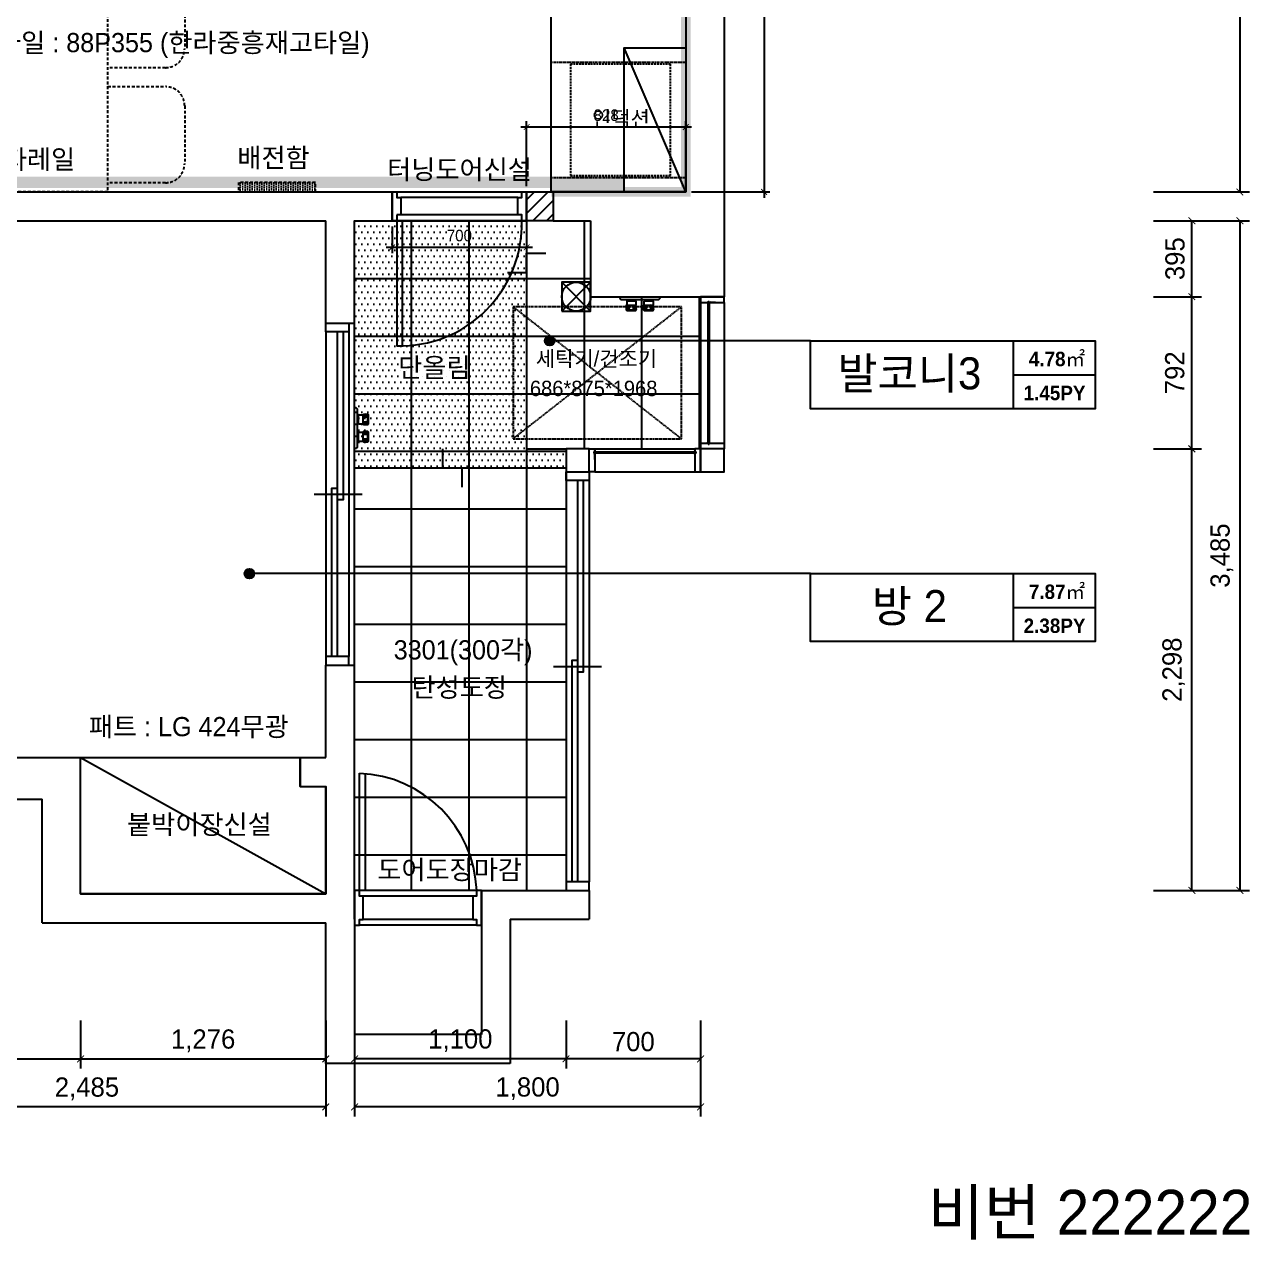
# Model space of a CAD drawing. Header units: millimetres. Extents: x -551172 to 232469, y -3435 to 261611.
# Drawn here: x 205398 to 211771, y 80320 to 86643 of the extents above; entities that cross this region are included whole.
import ezdxf
from ezdxf.enums import TextEntityAlignment as Align

# ---------------------------------------------------------------- set-up
doc = ezdxf.new("R2010")
doc.units = ezdxf.units.MM
doc.header["$LTSCALE"] = 10
doc.header["$PDMODE"] = 3
for name, pattern in [('DASHED', [0.75, 0.5, -0.25]), ('DASHEDX2', [1.5, 1, -0.5]), ('HID', [2.5, 1.5, -1])]:
    doc.linetypes.add(name, pattern=pattern)
doc.layers.get('DEFPOINTS').update_dxf_attribs({"color": 248})
for name, color, linetype in [('0-ELC TEXT', 7, 'Continuous'), ('02-WAL', 2, 'Continuous'), ('03-TEXT', 3, 'Continuous'), ('03-WAL NEW', 3, 'Continuous'), ('04-WIN', 4, 'Continuous'), ('06-FUR', 6, 'Continuous'), ('07-DIM WAL', 5, 'Continuous'), ('2-con', 2, 'Continuous'), ('3.기호.계단선', 30, 'Continuous'), ('_LIBR', 4, 'Continuous'), ('fin', 5, 'Continuous'), ('FUR', 8, 'DASHED'), ('HAT', 5, 'Continuous')]:
    doc.layers.add(name, color=color, linetype=linetype)
doc.styles.add('HY 울릉도 L', font='')
doc.styles.add('넥슨고딕', font='NEXONLv1GothicBold.ttf')
doc.styles.add('마감재', font='stylu.ttf')
doc.styles.add('코레일둥고', font='Korail_Round_Gothic_Medium.ttf')
doc.styles.get('HY 울릉도 L').set_extended_font_data('HY울릉도L')
doc.linetypes.add('ZIGZAG', pattern='A,0.0001,-0.2,[131,ltypeshp.shx,S=0.2,R=0,X=-0.2,Y=0],-0.4,[131,ltypeshp.shx,S=0.2,R=180,X=0.2,Y=0],-0.2', length=0.8001)
doc.dimstyles.new('30', dxfattribs={"dimscale": 30, "dimtxt": 2, "dimasz": 1, "dimexe": 1, "dimexo": 1, "dimgap": 1, "dimtad": 1, "dimdec": 0, "dimrnd": 0.05, "dimdsep": 46, "dimlunit": 6, "dimtxsty": 'HY 울릉도 L', "dimblk": 'ARCHTICK', "dimcen": 2.5, "dimdle": 1, "dimclrd": 133, "dimclre": 133, "dimclrt": 30, "dimadec": 0, "dimazin": 0, "dimtfac": 1, "dimtdec": 0, "dimtix": 1, "dimtmove": 2, "dimatfit": 3, "dimldrblk": 'ARCHTICK', "dimfxl": 1, "dimlwd": -1, "dimlwe": -1, "dimarcsym": 0})
doc.dimstyles.new('벽치수 Copy of DIM-50', dxfattribs={"dimscale": 50, "dimtxt": 2, "dimasz": 0.7, "dimexe": 1, "dimexo": 1, "dimgap": 0.7, "dimtad": 1, "dimdec": 0, "dimzin": 1, "dimdsep": 46, "dimlunit": 6, "dimtxsty": '마감재', "dimblk": 'ARCHTICK', "dimcen": -0.09, "dimclrd": 256, "dimclre": 256, "dimclrt": 3, "dimadec": 0, "dimazin": 0, "dimtfac": 1, "dimtdec": 0, "dimtix": 1, "dimtmove": 2, "dimatfit": 0, "dimldrblk": 'ARCHTICK', "dimfxl": 1, "dimtolj": 1, "dimtzin": 0, "dimarcsym": 0})

# ---------------------------------------------------------------- blocks, each defined once
blk = doc.blocks.new('A$C004A4CAE')
at = {"layer": 'fin', "color": 6}
for p, q in [((36, 69), (36, 70)), ((84, 69), (36, 69)), ((82, 72), (38, 72)), ((84, 69), (84, 70)), ((126, 69), (126, 70)), ((174, 69), (126, 69)), ((172, 72), (128, 72)), ((174, 69), (174, 70)), ((0, 0), (0, 5)), ((200, 15), (10, 15)), ((51, 63), (36, 63)), ((51, 57), (36, 57)), ((51, 51), (36, 51)), ((36, 23), (36, 45)), ((84, 45), (36, 45)), ((82, 21), (38, 21)), ((43, 15), (43, 21)), ((84, 63), (69, 63)), ((84, 57), (69, 57)), ((84, 51), (69, 51)), ((77, 15), (77, 21)), ((84, 23), (84, 45)), ((141, 63), (126, 63)), ((141, 57), (126, 57)), ((141, 51), (126, 51)), ((174, 45), (126, 45)), ((126, 23), (126, 45)), ((172, 21), (128, 21)), ((133, 15), (133, 21)), ((174, 63), (159, 63)), ((174, 57), (159, 57)), ((174, 51), (159, 51)), ((167, 15), (167, 21)), ((174, 23), (174, 45)), ((210, 0), (210, 5))]:
    blk.add_line(p, q, dxfattribs=at)
for centre, radius, start, end in [((36, 66), 3, 90, 270), ((38, 70), 2, 90, 180), ((51, 66), 3, 90, 270), ((69, 66), 3, 270, 90), ((82, 70), 2, 0, 90), ((84, 66), 3, 270, 90), ((126, 66), 3, 90, 270), ((128, 70), 2, 90, 180), ((141, 66), 3, 90, 270), ((159, 66), 3, 270, 90), ((172, 70), 2, 0, 90), ((174, 66), 3, 270, 90), ((10, 5), 10, 90, 180), ((36, 60), 3, 90, 270), ((36, 54), 3, 90, 270), ((36, 48), 3, 90, 270), ((38, 23), 2, 180, 270), ((51, 60), 3, 90, 270), ((51, 54), 3, 90, 270), ((51, 48), 3, 90, 270), ((69, 60), 3, 270, 90), ((69, 54), 3, 270, 90), ((69, 48), 3, 270, 90), ((82, 23), 2, 270, 0), ((84, 60), 3, 270, 90), ((84, 54), 3, 270, 90), ((84, 48), 3, 270, 90), ((126, 60), 3, 90, 270), ((126, 54), 3, 90, 270), ((126, 48), 3, 90, 270), ((128, 23), 2, 180, 270), ((141, 60), 3, 90, 270), ((141, 54), 3, 90, 270), ((141, 48), 3, 90, 270), ((159, 60), 3, 270, 90), ((159, 54), 3, 270, 90), ((159, 48), 3, 270, 90), ((172, 23), 2, 270, 0), ((174, 60), 3, 270, 90), ((174, 54), 3, 270, 90), ((174, 48), 3, 270, 90), ((200, 5), 10, 0, 90)]:
    blk.add_arc(centre, radius, start, end, dxfattribs=at)
blk = doc.blocks.new('fff')
for p, q in [((85743, 60432.5), (85893, 60582.5)), ((85743, 60582.5), (85893, 60432.5))]:
    blk.add_line(p, q)
blk.add_lwpolyline([(85743, 60432.5), (85893, 60432.5), (85893, 60582.5), (85743, 60582.5)], close=True)
blk.add_circle((85818, 60507.5), 75)
at = {"layer": '02-WAL'}
blk.add_line((86465, 60507.5), (86588, 60507.5), dxfattribs=at)
blk.add_line((86465, 60507.5), (86588, 60507.5), dxfattribs=at)
at = {"layer": '04-WIN'}
for p, q in [((86465, 60507.5), (86588, 60507.5)), ((86465, 60507.5), (86465, 59715.5)), ((86465, 60507.5), (86588, 60507.5)), ((86465, 60507.5), (86465, 60477.5)), ((86588, 60507.5), (86465, 60507.5)), ((86588, 60477.5), (86588, 60507.5)), ((86465, 60477.5), (86502.3, 60477.5)), ((86465, 60477.5), (86465, 59745.5)), ((86501.5, 60477.5), (86502.9, 60474.8)), ((86502.3, 60477.5), (86504, 60483)), ((86502.9, 60474.8), (86503.8, 60474.2)), ((86503.8, 60474.2), (86505.3, 60473.7)), ((86504, 60483), (86510.5, 60483)), ((86505.3, 60481), (86509.3, 60481)), ((86505.3, 59742), (86505.3, 60481)), ((86509.3, 60481), (86509.3, 59742)), ((86510.7, 60474.2), (86509.3, 60473.7)), ((86510.5, 60483), (86512.3, 60477.5)), ((86511.7, 60474.8), (86510.7, 60474.2)), ((86513.1, 60477.5), (86511.7, 60474.8)), ((86512.3, 60477.5), (86588, 60477.5)), ((86543.2, 60477.5), (86512.3, 60477.5)), ((86588, 60477.5), (86588, 59745.5)), ((84665, 58589.5), (84665, 60369.5)), ((84515, 60324.5), (84515, 58634.5)), ((84575, 60324.5), (84575, 58634.5)), ((84635, 60324.5), (84635, 58634.5)), ((86465, 59745.5), (86502.3, 59745.5)), ((86465, 59715.5), (86465, 59745.5)), ((86465, 59745.5), (86502.3, 59745.5)), ((86501.5, 59745.5), (86502.9, 59748.2)), ((86502.3, 59745.5), (86504, 59740)), ((86502.9, 59748.2), (86503.8, 59748.8)), ((86503.8, 59748.8), (86505.3, 59749.3)), ((86504, 59740), (86510.5, 59740)), ((86505.3, 59742), (86509.3, 59742)), ((86509.3, 59742), (86505.3, 59742)), ((86510.7, 59748.8), (86509.3, 59749.3)), ((86510.5, 59740), (86512.3, 59745.5)), ((86511.7, 59748.2), (86510.7, 59748.8)), ((86513.1, 59745.5), (86511.7, 59748.2)), ((86512.3, 59745.5), (86588, 59745.5)), ((86588, 59745.5), (86588, 59715.5)), ((85765, 59715.5), (85765, 57417.5)), ((85885, 59715.5), (85915, 59715.5)), ((85885, 59595.5), (85885, 59715.5)), ((85915, 59701.2), (85909.5, 59699.5)), ((85909.5, 59699.5), (85909.5, 59693)), ((85909.5, 59693), (85915, 59691.2)), ((85911.5, 59698.2), (85911.5, 59694.2)), ((86438.5, 59698.2), (85911.5, 59698.2)), ((85911.5, 59694.2), (86438.5, 59694.2)), ((85915, 59715.5), (85915, 59701.2)), ((85915, 59715.5), (86435, 59715.5)), ((85915, 59702), (85917.7, 59700.6)), ((85915, 59690.4), (85917.7, 59691.8)), ((85915, 59691.2), (85915, 59595.5)), ((85915, 59660.3), (85915, 59691.2)), ((85917.7, 59700.6), (85918.3, 59699.7)), ((85917.7, 59691.8), (85918.3, 59692.8)), ((85918.3, 59699.7), (85918.8, 59698.2)), ((85918.3, 59692.8), (85918.8, 59694.2)), ((86431.7, 59699.7), (86431.2, 59698.2)), ((86431.7, 59692.8), (86431.2, 59694.2)), ((86432.3, 59700.6), (86431.7, 59699.7)), ((86432.3, 59691.8), (86431.7, 59692.8)), ((86435, 59702), (86432.3, 59700.6)), ((86435, 59690.4), (86432.3, 59691.8)), ((86435, 59715.5), (86435, 59701.2)), ((86465, 59715.5), (86435, 59715.5)), ((86435, 59715.5), (86435, 59701.2)), ((86435, 59701.2), (86440.5, 59699.5)), ((86440.5, 59693), (86435, 59691.2)), ((86435, 59691.2), (86435, 59595.5)), ((86438.5, 59698.2), (86438.5, 59694.2)), ((86438.5, 59694.2), (86438.5, 59698.2)), ((86440.5, 59699.5), (86440.5, 59693)), ((86588, 59715.5), (86465, 59715.5)), ((86465, 59595.5), (86465, 59715.5)), ((85915, 59595.5), (85885, 59595.5)), ((85915, 59595.5), (86435, 59595.5)), ((86435, 59595.5), (86465, 59595.5)), ((85765, 59550.5), (85765, 57462.5)), ((85825, 59550.5), (85825, 57462.5)), ((85885, 59550.5), (85885, 57462.5)), ((84455, 59479.5), (84705, 59479.5)), ((85700, 58583.5), (85950, 58583.5))]:
    blk.add_line(p, q, dxfattribs=at)
for points in [[(84515, 60369.5), (84635, 60369.5), (84635, 60324.5), (84515, 60324.5)], [(85765, 59715.5), (85765, 59595.5), (85885, 59595.5), (85885, 59715.5)], [(86465, 59715.5), (86465, 59595.5), (86588, 59595.5), (86588, 59715.5)], [(85765, 59595.5), (85885, 59595.5), (85885, 59550.5), (85765, 59550.5)], [(84635, 58634.5), (84515, 58634.5), (84515, 58589.5), (84635, 58589.5)], [(85885, 57462.5), (85765, 57462.5), (85765, 57417.5), (85885, 57417.5)]]:
    blk.add_lwpolyline(points, close=True, dxfattribs=at)
for points in [[(84605, 60324.5), (84605, 59449.5), (84575, 59449.5)], [(85855, 59550.5), (85855, 58553.5), (85825, 58553.5)], [(84575, 59509.5), (84545, 59509.5), (84545, 58634.5)], [(85825, 58613.5), (85795, 58613.5), (85795, 57462.5)]]:
    blk.add_lwpolyline(points, dxfattribs=at)
at = {"layer": '2-con'}
for p, q in [((86388, 62057.5), (86388, 61052.5)), ((86588, 62057.5), (86588, 60507.5)), ((81880, 61052.5), (84860, 61052.5)), ((84860, 61052.5), (84860, 60902.5)), ((85698, 61052.5), (86388, 61052.5)), ((85698, 61052.5), (85698, 60902.5)), ((82030, 60902.5), (84515, 60902.5)), ((84515, 60369.5), (84515, 60902.5)), ((84665, 60902.5), (84860, 60902.5)), ((84665, 60902.5), (84860, 60902.5)), ((84665, 60369.5), (84665, 60902.5)), ((85698, 60902.5), (85893, 60902.5)), ((85893, 60902.5), (85893, 60507.5)), ((85893, 60507.5), (86588, 60507.5)), ((84515, 60369.5), (84665, 60369.5)), ((84515, 58589.5), (84665, 58589.5)), ((84515, 58108.5), (84515, 58589.5)), ((84665, 57267.5), (84665, 58589.5)), ((82030, 58108.5), (83239, 58108.5)), ((83239, 57399.5), (83239, 58108.5)), ((84382, 58108.5), (84515, 58108.5)), ((84382, 57958.5), (84382, 58108.5)), ((84382, 57958.5), (84515, 57958.5)), ((84515, 57399.5), (84515, 57958.5)), ((81505, 57892.5), (83039, 57892.5)), ((83039, 57249.5), (83039, 57892.5)), ((83239, 57399.5), (84515, 57399.5)), ((85325, 57417.5), (85885, 57417.5)), ((85325, 57417.5), (85325, 56667.5)), ((85885, 57417.5), (85885, 57267.5)), ((83039, 57249.5), (84515, 57249.5)), ((84515, 56517.5), (84515, 57249.5)), ((84665, 57267.5), (84665, 56667.5)), ((85475, 57267.5), (85885, 57267.5)), ((85475, 57267.5), (85475, 56517.5)), ((85325, 56667.5), (84665, 56667.5)), ((85475, 56517.5), (84515, 56517.5))]:
    blk.add_line(p, q, dxfattribs=at)
at = {"layer": '_LIBR', "linetype": 'Continuous'}
for p, q in [((85280, 57387), (84710, 57387)), ((85300, 57417.5), (84720, 57417.5)), ((85300, 57237.5), (84690, 57237.5)), ((85280, 57267), (84710, 57267))]:
    blk.add_line(p, q, dxfattribs=at)
for points in [[(84720, 58026.6), (84720, 57417.5), (84690, 57417.5), (84690, 58027.5)], [(85300, 57237.5), (85325, 57237.5), (85325, 57417.5), (85300, 57417.5), (85300, 57387), (85280, 57387), (85280, 57267), (85300, 57267), (85300, 57237.5)]]:
    blk.add_lwpolyline(points, dxfattribs=at)
blk.add_lwpolyline([(84710, 57267), (84710, 57387), (84690, 57387), (84690, 57417.5), (84665, 57417.5), (84665, 57237.5), (84690, 57237.5), (84690, 57267)], close=True, dxfattribs=at)
blk.add_arc((84666.6, 57393.1), 633.9, 2.20158, 87.88309, dxfattribs=at)
for p, rotation in [((86254.6, 60507.5), 180), ((84665, 59929), 270)]:
    blk.add_blockref('A$C004A4CAE', p, dxfattribs=dict(rotation=rotation))
blk = doc.blocks.new('_ArchTick')
at = {"color": 0, "linetype": 'ByBlock', "const_width": 0.15}
blk.add_lwpolyline([(-0.5, -0.5), (0.5, 0.5)], dxfattribs=at)
blk = doc.blocks.new('*D257')
at = {"layer": '07-DIM WAL', "lineweight": -2, "transparency": 16777216}
for p, q in [((211271.3, 88536.2), (211771.3, 88536.2)), ((211721.3, 88536.2), (211721.3, 85771.2)), ((211271.3, 85771.2), (211771.3, 85771.2))]:
    blk.add_line(p, q, dxfattribs=at)
at = {"layer": 'DEFPOINTS', "color": 0, "transparency": 16777216}
for p in [(211221.3, 88536.2), (211221.3, 85771.2), (211721.3, 85771.2)]:
    blk.add_point(p, dxfattribs=at)
at = {"layer": '07-DIM WAL', "lineweight": -2, "transparency": 16777216, "xscale": 35, "yscale": 35, "zscale": 35}
for p, rotation in [((211721.3, 88536.2), 90), ((211721.3, 85771.2), 270)]:
    blk.add_blockref('_ArchTick', p, dxfattribs=dict(at, rotation=rotation))
at = {"layer": '07-DIM WAL', "color": 3, "transparency": 16777216, "insert": (211627.3, 87153.7), "char_height": 100, "attachment_point": 5, "rotation": 90, "style": '마감재'}
blk.add_mtext('\\A1;2,765', dxfattribs=at)
blk = doc.blocks.new('*D282')
at = {"layer": '07-DIM WAL', "color": 133, "transparency": 16777216}
for p, q in [((207310.3, 85591.2), (207310.3, 85452.7)), ((208010.3, 85591.2), (208010.3, 85452.7)), ((208040.3, 85482.7), (207280.3, 85482.7))]:
    blk.add_line(p, q, dxfattribs=at)
at = {"layer": 'DEFPOINTS', "color": 0, "transparency": 16777216}
for p in [(207310.3, 85621.2), (208010.3, 85621.2), (207310.3, 85482.7)]:
    blk.add_point(p, dxfattribs=at)
at = {"layer": '07-DIM WAL', "color": 133, "transparency": 16777216, "xscale": 30, "yscale": 30, "zscale": 30, "rotation": 180}
blk.add_blockref('_ArchTick', (207310.3, 85482.7), dxfattribs=at)
at = {"layer": '07-DIM WAL', "color": 133, "transparency": 16777216, "xscale": 30, "yscale": 30, "zscale": 30}
blk.add_blockref('_ArchTick', (208010.3, 85482.7), dxfattribs=at)
at = {"layer": '07-DIM WAL', "color": 30, "transparency": 16777216, "insert": (207660.3, 85544), "char_height": 60, "attachment_point": 5, "style": 'HY 울릉도 L'}
blk.add_mtext('700', dxfattribs=at)
blk = doc.blocks.new('800X1200_P1_')
at = {"layer": 'FUR', "linetype": 'HID'}
blk.add_lwpolyline([(400, -1200), (-400, -1200), (-400, 0), (400, 0)], close=True, dxfattribs=at)
for points in [[(-400.9, -548), (-700.9, -548, -0.414214), (-800.9, -448), (-800.9, -148, -0.414214), (-700.9, -48), (-400.9, -48)], [(400.9, -548), (700.9, -548, 0.414214), (800.9, -448), (800.9, -148, 0.414214), (700.9, -48), (400.9, -48)], [(-400.9, -1146.7), (-700.9, -1146.7, -0.414214), (-800.9, -1046.7), (-800.9, -746.7, -0.414214), (-700.9, -646.7), (-400.9, -646.7)], [(400.9, -1146.7), (700.9, -1146.7, 0.414214), (800.9, -1046.7), (800.9, -746.7, 0.414214), (700.9, -646.7), (400.9, -646.7)]]:
    blk.add_lwpolyline(points, format="xyb", dxfattribs=at)
blk = doc.blocks.new('*D258')
at = {"layer": '07-DIM WAL', "lineweight": -2, "transparency": 16777216}
for p, q in [((207115.3, 81459.8), (207115.3, 80959.8)), ((208915.3, 81459.8), (208915.3, 80959.8)), ((208915.3, 81009.8), (207115.3, 81009.8))]:
    blk.add_line(p, q, dxfattribs=at)
at = {"layer": 'DEFPOINTS', "color": 0, "transparency": 16777216}
for p in [(207115.3, 81509.8), (208915.3, 81509.8), (207115.3, 81009.8)]:
    blk.add_point(p, dxfattribs=at)
at = {"layer": '07-DIM WAL', "lineweight": -2, "transparency": 16777216, "xscale": 35, "yscale": 35, "zscale": 35, "rotation": 180}
blk.add_blockref('_ArchTick', (207115.3, 81009.8), dxfattribs=at)
at = {"layer": '07-DIM WAL', "lineweight": -2, "transparency": 16777216, "xscale": 35, "yscale": 35, "zscale": 35}
blk.add_blockref('_ArchTick', (208915.3, 81009.8), dxfattribs=at)
at = {"layer": '07-DIM WAL', "color": 3, "transparency": 16777216, "insert": (208015.3, 81104.2), "char_height": 100, "attachment_point": 5, "style": '마감재'}
blk.add_mtext('\\A1;1,800', dxfattribs=at)
blk = doc.blocks.new('*D259')
at = {"layer": '07-DIM WAL', "lineweight": -2, "transparency": 16777216}
for p, q in [((208215.3, 81459.8), (208215.3, 81209.8)), ((208915.3, 81459.8), (208915.3, 81209.8)), ((208915.3, 81259.8), (208215.3, 81259.8))]:
    blk.add_line(p, q, dxfattribs=at)
at = {"layer": 'DEFPOINTS', "color": 0, "transparency": 16777216}
for p in [(208215.3, 81509.8), (208915.3, 81509.8), (208215.3, 81259.8)]:
    blk.add_point(p, dxfattribs=at)
at = {"layer": '07-DIM WAL', "lineweight": -2, "transparency": 16777216, "xscale": 35, "yscale": 35, "zscale": 35, "rotation": 180}
blk.add_blockref('_ArchTick', (208215.3, 81259.8), dxfattribs=at)
at = {"layer": '07-DIM WAL', "lineweight": -2, "transparency": 16777216, "xscale": 35, "yscale": 35, "zscale": 35}
blk.add_blockref('_ArchTick', (208915.3, 81259.8), dxfattribs=at)
at = {"layer": '07-DIM WAL', "color": 3, "transparency": 16777216, "insert": (208565.3, 81348.8), "char_height": 100, "attachment_point": 5, "style": '마감재'}
blk.add_mtext('\\A1;700', dxfattribs=at)
blk = doc.blocks.new('*D260')
at = {"layer": '07-DIM WAL', "lineweight": -2, "transparency": 16777216}
for p, q in [((207115.3, 81459.8), (207115.3, 81209.8)), ((208215.3, 81459.8), (208215.3, 81209.8)), ((208215.3, 81259.8), (207115.3, 81259.8))]:
    blk.add_line(p, q, dxfattribs=at)
at = {"layer": 'DEFPOINTS', "color": 0, "transparency": 16777216}
for p in [(207115.3, 81509.8), (208215.3, 81509.8), (207115.3, 81259.8)]:
    blk.add_point(p, dxfattribs=at)
at = {"layer": '07-DIM WAL', "lineweight": -2, "transparency": 16777216, "xscale": 35, "yscale": 35, "zscale": 35, "rotation": 180}
blk.add_blockref('_ArchTick', (207115.3, 81259.8), dxfattribs=at)
at = {"layer": '07-DIM WAL', "lineweight": -2, "transparency": 16777216, "xscale": 35, "yscale": 35, "zscale": 35}
blk.add_blockref('_ArchTick', (208215.3, 81259.8), dxfattribs=at)
at = {"layer": '07-DIM WAL', "color": 3, "transparency": 16777216, "insert": (207665.3, 81354.2), "char_height": 100, "attachment_point": 5, "style": '마감재'}
blk.add_mtext('\\A1;1,100', dxfattribs=at)
blk = doc.blocks.new('*D261')
at = {"layer": '07-DIM WAL', "lineweight": -2, "transparency": 16777216}
for p, q in [((204480.3, 81459.8), (204480.3, 80959.8)), ((206965.3, 81459.8), (206965.3, 80959.8)), ((206965.3, 81009.8), (204480.3, 81009.8))]:
    blk.add_line(p, q, dxfattribs=at)
at = {"layer": 'DEFPOINTS', "color": 0, "transparency": 16777216}
for p in [(204480.3, 81509.8), (206965.3, 81509.8), (204480.3, 81009.8)]:
    blk.add_point(p, dxfattribs=at)
at = {"layer": '07-DIM WAL', "lineweight": -2, "transparency": 16777216, "xscale": 35, "yscale": 35, "zscale": 35, "rotation": 180}
blk.add_blockref('_ArchTick', (204480.3, 81009.8), dxfattribs=at)
at = {"layer": '07-DIM WAL', "lineweight": -2, "transparency": 16777216, "xscale": 35, "yscale": 35, "zscale": 35}
blk.add_blockref('_ArchTick', (206965.3, 81009.8), dxfattribs=at)
at = {"layer": '07-DIM WAL', "color": 3, "transparency": 16777216, "insert": (205722.8, 81103.8), "char_height": 100, "attachment_point": 5, "style": '마감재'}
blk.add_mtext('\\A1;2,485', dxfattribs=at)
blk = doc.blocks.new('*D262')
at = {"layer": '07-DIM WAL', "lineweight": -2, "transparency": 16777216}
for p, q in [((204480.3, 81459.8), (204480.3, 81209.8)), ((205689.3, 81459.8), (205689.3, 81209.8)), ((204480.3, 81259.8), (205689.3, 81259.8))]:
    blk.add_line(p, q, dxfattribs=at)
at = {"layer": 'DEFPOINTS', "color": 0, "transparency": 16777216}
for p in [(204480.3, 81509.8), (205689.3, 81509.8), (205689.3, 81259.8)]:
    blk.add_point(p, dxfattribs=at)
at = {"layer": '07-DIM WAL', "lineweight": -2, "transparency": 16777216, "xscale": 35, "yscale": 35, "zscale": 35, "rotation": 180}
blk.add_blockref('_ArchTick', (204480.3, 81259.8), dxfattribs=at)
at = {"layer": '07-DIM WAL', "lineweight": -2, "transparency": 16777216, "xscale": 35, "yscale": 35, "zscale": 35}
blk.add_blockref('_ArchTick', (205689.3, 81259.8), dxfattribs=at)
at = {"layer": '07-DIM WAL', "color": 3, "transparency": 16777216, "insert": (205084.8, 81354.2), "char_height": 100, "attachment_point": 5, "style": '마감재'}
blk.add_mtext('\\A1;1,209', dxfattribs=at)
blk = doc.blocks.new('*D263')
at = {"layer": '07-DIM WAL', "lineweight": -2, "transparency": 16777216}
for p, q in [((205689.3, 81459.8), (205689.3, 81209.8)), ((206965.3, 81459.8), (206965.3, 81209.8)), ((205689.3, 81259.8), (206965.3, 81259.8))]:
    blk.add_line(p, q, dxfattribs=at)
at = {"layer": 'DEFPOINTS', "color": 0, "transparency": 16777216}
for p in [(205689.3, 81509.8), (206965.3, 81509.8), (206965.3, 81259.8)]:
    blk.add_point(p, dxfattribs=at)
at = {"layer": '07-DIM WAL', "lineweight": -2, "transparency": 16777216, "xscale": 35, "yscale": 35, "zscale": 35, "rotation": 180}
blk.add_blockref('_ArchTick', (205689.3, 81259.8), dxfattribs=at)
at = {"layer": '07-DIM WAL', "lineweight": -2, "transparency": 16777216, "xscale": 35, "yscale": 35, "zscale": 35}
blk.add_blockref('_ArchTick', (206965.3, 81259.8), dxfattribs=at)
at = {"layer": '07-DIM WAL', "color": 3, "transparency": 16777216, "insert": (206327.3, 81353.8), "char_height": 100, "attachment_point": 5, "style": '마감재'}
blk.add_mtext('\\A1;1,276', dxfattribs=at)
blk = doc.blocks.new('*D266')
at = {"layer": '07-DIM WAL', "lineweight": -2, "transparency": 16777216}
for p, q in [((211271.3, 85621.2), (211771.3, 85621.2)), ((211721.3, 85621.2), (211721.3, 82136.2)), ((211271.3, 82136.2), (211771.3, 82136.2))]:
    blk.add_line(p, q, dxfattribs=at)
at = {"layer": 'DEFPOINTS', "color": 0, "transparency": 16777216}
for p in [(211221.3, 85621.2), (211221.3, 82136.2), (211721.3, 82136.2)]:
    blk.add_point(p, dxfattribs=at)
at = {"layer": '07-DIM WAL', "lineweight": -2, "transparency": 16777216, "xscale": 35, "yscale": 35, "zscale": 35}
for p, rotation in [((211721.3, 85621.2), 90), ((211721.3, 82136.2), 270)]:
    blk.add_blockref('_ArchTick', p, dxfattribs=dict(at, rotation=rotation))
at = {"layer": '07-DIM WAL', "color": 3, "transparency": 16777216, "insert": (211627.3, 83878.7), "char_height": 100, "attachment_point": 5, "rotation": 90, "style": '마감재'}
blk.add_mtext('\\A1;3,485', dxfattribs=at)
blk = doc.blocks.new('*D267')
at = {"layer": '07-DIM WAL', "lineweight": -2, "transparency": 16777216}
for p, q in [((211271.3, 84434.2), (211521.3, 84434.2)), ((211471.3, 82136.2), (211471.3, 84434.2)), ((211271.3, 82136.2), (211521.3, 82136.2))]:
    blk.add_line(p, q, dxfattribs=at)
at = {"layer": 'DEFPOINTS', "color": 0, "transparency": 16777216}
for p in [(211221.3, 84434.2), (211471.3, 84434.2), (211221.3, 82136.2)]:
    blk.add_point(p, dxfattribs=at)
at = {"layer": '07-DIM WAL', "lineweight": -2, "transparency": 16777216, "xscale": 35, "yscale": 35, "zscale": 35}
for p, rotation in [((211471.3, 84434.2), 90), ((211471.3, 82136.2), 270)]:
    blk.add_blockref('_ArchTick', p, dxfattribs=dict(at, rotation=rotation))
at = {"layer": '07-DIM WAL', "color": 3, "transparency": 16777216, "insert": (211377.3, 83285.2), "char_height": 100, "attachment_point": 5, "rotation": 90, "style": '마감재'}
blk.add_mtext('\\A1;2,298', dxfattribs=at)
blk = doc.blocks.new('*D268')
at = {"layer": '07-DIM WAL', "lineweight": -2, "transparency": 16777216}
for p, q in [((211271.3, 85226.2), (211521.3, 85226.2)), ((211471.3, 84434.2), (211471.3, 85226.2)), ((211271.3, 84434.2), (211521.3, 84434.2))]:
    blk.add_line(p, q, dxfattribs=at)
at = {"layer": 'DEFPOINTS', "color": 0, "transparency": 16777216}
for p in [(211221.3, 85226.2), (211471.3, 85226.2), (211221.3, 84434.2)]:
    blk.add_point(p, dxfattribs=at)
at = {"layer": '07-DIM WAL', "lineweight": -2, "transparency": 16777216, "xscale": 35, "yscale": 35, "zscale": 35}
for p, rotation in [((211471.3, 85226.2), 90), ((211471.3, 84434.2), 270)]:
    blk.add_blockref('_ArchTick', p, dxfattribs=dict(at, rotation=rotation))
at = {"layer": '07-DIM WAL', "color": 3, "transparency": 16777216, "insert": (211382.7, 84830.2), "char_height": 100, "attachment_point": 5, "rotation": 90, "style": '마감재'}
blk.add_mtext('\\A1;792', dxfattribs=at)
blk = doc.blocks.new('*D269')
at = {"layer": '07-DIM WAL', "lineweight": -2, "transparency": 16777216}
for p, q in [((211271.3, 85621.2), (211521.3, 85621.2)), ((211471.3, 85226.2), (211471.3, 85621.2)), ((211271.3, 85226.2), (211521.3, 85226.2))]:
    blk.add_line(p, q, dxfattribs=at)
at = {"layer": 'DEFPOINTS', "color": 0, "transparency": 16777216}
for p in [(211221.3, 85621.2), (211471.3, 85621.2), (211221.3, 85226.2)]:
    blk.add_point(p, dxfattribs=at)
at = {"layer": '07-DIM WAL', "lineweight": -2, "transparency": 16777216, "xscale": 35, "yscale": 35, "zscale": 35}
for p, rotation in [((211471.3, 85621.2), 90), ((211471.3, 85226.2), 270)]:
    blk.add_blockref('_ArchTick', p, dxfattribs=dict(at, rotation=rotation))
at = {"layer": '07-DIM WAL', "color": 3, "transparency": 16777216, "insert": (211384.2, 85423.7), "char_height": 100, "attachment_point": 5, "rotation": 90, "style": '마감재'}
blk.add_mtext('\\A1;395', dxfattribs=at)
blk = doc.blocks.new('*D289')
at = {"layer": '07-DIM WAL', "color": 133, "transparency": 16777216}
for p, q in [((208868.3, 87836.2), (209276, 87836.2)), ((209246, 87866.2), (209246, 85741.2)), ((208868.3, 85771.2), (209276, 85771.2))]:
    blk.add_line(p, q, dxfattribs=at)
at = {"layer": 'DEFPOINTS', "color": 0, "transparency": 16777216}
for p in [(208838.3, 87836.2), (208838.3, 85771.2), (209246, 85771.2)]:
    blk.add_point(p, dxfattribs=at)
at = {"layer": '07-DIM WAL', "color": 133, "transparency": 16777216, "xscale": 30, "yscale": 30, "zscale": 30}
for p, rotation in [((209246, 87836.2), 90), ((209246, 85771.2), 270)]:
    blk.add_blockref('_ArchTick', p, dxfattribs=dict(at, rotation=rotation))
at = {"layer": '07-DIM WAL', "color": 30, "transparency": 16777216, "insert": (209180, 86803.7), "char_height": 60, "attachment_point": 5, "rotation": 90, "style": 'HY 울릉도 L'}
blk.add_mtext('2,065', dxfattribs=at)
blk = doc.blocks.new('*D310')
at = {"layer": 'DEFPOINTS', "color": 0, "transparency": 16777216}
for p in [(208010.3, 86109.1), (208010.3, 85771.2), (208838.3, 85771.2)]:
    blk.add_point(p, dxfattribs=at)
at = {"layer": 'HAT', "color": 133, "transparency": 16777216}
for p, q in [((208868.3, 86109.1), (207980.3, 86109.1)), ((208010.3, 85801.2), (208010.3, 86139.1)), ((208838.3, 85801.2), (208838.3, 86139.1))]:
    blk.add_line(p, q, dxfattribs=at)
at = {"layer": 'HAT', "color": 133, "transparency": 16777216, "xscale": 30, "yscale": 30, "zscale": 30, "rotation": 180}
blk.add_blockref('_ArchTick', (208010.3, 86109.1), dxfattribs=at)
at = {"layer": 'HAT', "color": 133, "transparency": 16777216, "xscale": 30, "yscale": 30, "zscale": 30}
blk.add_blockref('_ArchTick', (208838.3, 86109.1), dxfattribs=at)
at = {"layer": 'HAT', "color": 30, "transparency": 16777216, "insert": (208424.3, 86170.4), "char_height": 60, "attachment_point": 5, "style": 'HY 울릉도 L'}
blk.add_mtext('828', dxfattribs=at)

msp = doc.modelspace()

# ---------------------------------------------------------------- hatches: boundary and pattern name
at = {"layer": '0-ELC TEXT'}
h = msp.add_hatch(color=256, dxfattribs=at)
h.dxf.hatch_style = 1
edge = h.paths.add_edge_path()
edge.add_arc((208130.3, 84996.3), 25, 0, 360)
h = msp.add_hatch(color=256, dxfattribs=at)
h.dxf.hatch_style = 1
edge = h.paths.add_edge_path()
edge.add_arc((206568.2, 83785), 25, 0, 360)
at = {"layer": '03-WAL NEW'}
h = msp.add_hatch(dxfattribs=at)
h.set_pattern_fill('_USER', color=8, scale=50, angle=45, pattern_type=0)
h.set_pattern_definition([(45, (122250.32, 24718.745), (-35.35534, 35.35534), [])])
h.paths.add_polyline_path([(208010.3, 85771.2), (208148.3, 85771.2), (208148.3, 85621.2), (208010.3, 85621.2)])
h = msp.add_hatch(dxfattribs=at)
h.set_pattern_fill('_USER', color=8, scale=300, double=1, pattern_type=0)
h.set_pattern_definition([(0, (208010.32, 85621.25), (0, 300), []), (90, (208010.32, 85621.25), (-300, 2e-14), [])])
h.paths.add_polyline_path([(207115.3, 85621.2), (207115.3, 82136.2), (208215.3, 82136.2), (208215.3, 84434.2), (208915.3, 84434.2), (208915.3, 85226.2), (208343.3, 85226.2), (208343.3, 85621.2)])
at = {"layer": '3.기호.계단선', "linetype": 'HID'}
h = msp.add_hatch(dxfattribs=at)
h.set_pattern_fill('DOTS', color=256, scale=200, angle=-90)
h.set_pattern_definition([(270, (189232.732, 74112.784), (12.5, -6.25), [0, -12.5])])
h.paths.add_polyline_path([(206511.6, 85821.2), (206511.6, 85771.2), (206911.6, 85771.2), (206911.6, 85821.2)])
at = {"layer": '3.기호.계단선'}
h = msp.add_hatch(dxfattribs=at)
h.set_pattern_fill('DOTS', color=256, scale=500)
h.set_pattern_definition([(0, (122450.32, 24718.745), (15.625, 31.25), [0, -31.25])])
h.paths.add_polyline_path([(208010.3, 85621.2), (208010.3, 84434.2), (208215.3, 84434.2), (208215.3, 84334.2), (207115.3, 84334.2), (207115.3, 85621.2)])

# ---------------------------------------------------------------- linework, layer by layer
at = {"layer": '0-ELC TEXT'}
for p, q in [((209487, 84996.3), (208130.3, 84996.3)), ((210544.2, 84642.5), (210544.2, 84996.3)), ((210544.2, 84819.4), (210968.9, 84819.4)), ((209487, 83785), (206568.2, 83785)), ((210544.2, 83431.2), (210544.2, 83785)), ((210544.2, 83608.1), (210968.9, 83608.1))]:
    msp.add_line(p, q, dxfattribs=at)
for points in [[(209487, 84996.3), (210968.9, 84996.3), (210968.9, 84642.5), (209487, 84642.5)], [(209487, 83785), (210968.9, 83785), (210968.9, 83431.2), (209487, 83431.2)]]:
    msp.add_lwpolyline(points, close=True, dxfattribs=at)
for centre in [(208130.3, 84996.3), (206568.2, 83785)]:
    msp.add_circle(centre, 25, dxfattribs=at)
at = {"layer": '03-WAL NEW'}
msp.add_lwpolyline([(208010.3, 85771.2), (208148.3, 85771.2), (208148.3, 85621.2), (208010.3, 85621.2)], close=True, dxfattribs=at)
at = {"layer": '06-FUR'}
for points in [[(208838.3, 85771.2), (208138.3, 85771.2), (208138.3, 87836.2), (207498.3, 87836.2), (207498.3, 88536.2), (208838.3, 88536.2), (208838.3, 85771.2)], [(208838.3, 85771.2), (208518.3, 85771.2), (208518.3, 85846.2), (208518.3, 86446.2), (208518.3, 86521.2), (208838.3, 86521.2), (208838.3, 85771.2), (208518.3, 86521.2)], [(205689.3, 82827.2), (206832.3, 82827.2), (206832.3, 82677.2), (206965.3, 82677.2), (206965.3, 82118.2), (205689.3, 82118.2), (205689.3, 82827.2), (206965.3, 82118.2)]]:
    msp.add_lwpolyline(points, dxfattribs=at)
at = {"layer": '06-FUR', "color": 7, "linetype": 'DASHEDX2'}
msp.add_lwpolyline([(208238.3, 86436.2), (208238.3, 85856.2), (208758.3, 85856.2), (208758.3, 86436.2)], close=True, dxfattribs=at)
at = {"layer": '3.기호.계단선', "linetype": 'ZIGZAG', "const_width": 60}
msp.add_lwpolyline([(204330.3, 85821.2), (208518.3, 85821.2)], dxfattribs=at)
at = {"layer": '3.기호.계단선', "linetype": 'HID'}
msp.add_lwpolyline([(206511.6, 85821.2), (206511.6, 85771.2), (206911.6, 85771.2), (206911.6, 85821.2)], close=True, dxfattribs=at)
at = {"layer": '3.기호.계단선'}
for points in [[(208010.3, 85621.2), (208010.3, 84434.2), (208215.3, 84434.2), (208215.3, 84334.2), (207115.3, 84334.2), (207115.3, 85621.2), (208010.3, 85621.2)], [(207910.3, 85352.1), (208010.3, 85352.1), (208010.3, 85452.1), (208110.3, 85452.1)], [(207674.2, 84234.2), (207674.2, 84334.2), (207574.2, 84334.2), (207574.2, 84434.2)]]:
    msp.add_lwpolyline(points, dxfattribs=at)
at = {"layer": '_LIBR', "linetype": 'Continuous'}
for p, q in [((207335.3, 85771.2), (207985.3, 85771.2)), ((207965.3, 85741.8), (207355.3, 85741.8)), ((207965.3, 85651.8), (207355.3, 85651.8)), ((207985.3, 85621.2), (207365.3, 85621.2))]:
    msp.add_line(p, q, dxfattribs=at)
for points in [[(207335.3, 85651.8), (207335.3, 85621.2), (207310.3, 85621.2), (207310.3, 85771.2), (207335.3, 85771.2), (207335.3, 85741.8), (207355.3, 85741.8), (207355.3, 85651.8)], [(207965.3, 85741.8), (207985.3, 85741.8), (207985.3, 85771.2), (208010.3, 85771.2), (208010.3, 85621.2), (207985.3, 85621.2), (207985.3, 85651.8), (207965.3, 85651.8)]]:
    msp.add_lwpolyline(points, close=True, dxfattribs=at)
msp.add_lwpolyline([(207365.3, 84969.8), (207365.3, 85621.2), (207335.3, 85621.2), (207335.3, 84969.2)], dxfattribs=at)
msp.add_arc((207350.3, 85604.9), 635.2, 268.64688, 1.47637, dxfattribs=at)
at = {"layer": 'FUR'}
for p, q in [((208138.3, 86446.2), (208838.3, 86446.2)), ((208138.3, 85846.2), (208838.3, 85846.2)), ((208815.3, 84487.2), (207940.3, 85173.2)), ((207940.3, 84487.2), (208815.3, 85173.2))]:
    msp.add_line(p, q, dxfattribs=at)
at = {"layer": 'FUR', "color": 10, "const_width": 50}
msp.add_lwpolyline([(208838.3, 87836.2), (208838.3, 85771.2), (208138.3, 85771.2)], dxfattribs=at)
at = {"layer": 'FUR'}
msp.add_lwpolyline([(208815.3, 84487.2), (208815.3, 85173.2), (207940.3, 85173.2), (207940.3, 84487.2)], close=True, dxfattribs=at)

# ---------------------------------------------------------------- block references
msp.add_blockref('fff', (122450.3, 24718.7))
at = {"layer": '_LIBR', "rotation": 180}
msp.add_blockref('800X1200_P1_', (205430.3, 85771.2), dxfattribs=at)

# ---------------------------------------------------------------- texts
at = {"layer": '0-ELC TEXT', "color": 10, "style": '코레일둥고'}
for s, p in [('타일 : 88P355 (한라중흥재고타일)', (205255, 86498.5)), ('3301(300각)', (207318.8, 83338.3)), ('패트 : LG 424무광', (205732.5, 82938.7))]:
    msp.add_text(s, height=100, dxfattribs=at).set_placement(p)
at = {"layer": '0-ELC TEXT', "style": '코레일둥고'}
for s, p in [('배전함', (206505, 85898.9)), ('터닝도어신설', (207284.5, 85837.9)), ('탄성도장', (207411.4, 83143.1)), ('붙박이장신설', (205931.1, 82429.4)), ('도어도장마감', (207233.4, 82194.2))]:
    msp.add_text(s, height=100, dxfattribs=at).set_placement(p)
at = {"layer": '03-TEXT'}
for s, height, style, p in [('발코니3', 166.67, '코레일둥고', (210001.7, 84744)), ('4.78㎡', 75, '넥슨고딕', (210769.9, 84864.5)), ('1.45PY', 75, '넥슨고딕', (210757.1, 84687.6)), ('방 2', 166.67, '코레일둥고', (210001.7, 83532.7)), ('7.87㎡', 75, '넥슨고딕', (210769.9, 83653.2)), ('2.38PY', 75, '넥슨고딕', (210757.1, 83476.3))]:
    msp.add_text(s, height=height, dxfattribs=dict(at, style=style)).set_placement(p, align=Align.CENTER)
at = {"layer": '06-FUR', "color": 7, "linetype": 'DASHEDX2', "style": '코레일둥고'}
for s, p in [('인덕션', (208350.3, 86112.6)), ('세탁기/건조기', (208058, 84862.9)), ('686*875*1968', (208027.2, 84708.8))]:
    msp.add_text(s, height=80, dxfattribs=at).set_placement(p)
at = {"layer": '3.기호.계단선', "style": '코레일둥고'}
for s, height, p in [('액자레일', 100, (205159.5, 85891.4)), ('단올림', 100, (207342.4, 84807.6)), ('비번 222222', 233.33, (210097.4, 80344.8))]:
    msp.add_text(s, height=height, dxfattribs=at).set_placement(p)

# ---------------------------------------------------------------- dimensions: what is measured, and where the dimension line sits
at = {"layer": '07-DIM WAL'}
for base, p1, p2, picture, middle in [((211721.3, 85771.2), (211221.3, 88536.2), (211221.3, 85771.2), '*D257', (211627.3, 87153.7)), ((211721.3, 82136.2), (211221.3, 85621.2), (211221.3, 82136.2), '*D266', (211627.3, 83878.7)), ((211471.3, 85621.2), (211221.3, 85226.2), (211221.3, 85621.2), '*D269', (211384.2, 85423.7)), ((211471.3, 85226.2), (211221.3, 84434.2), (211221.3, 85226.2), '*D268', (211382.7, 84830.2)), ((211471.3, 84434.2), (211221.3, 82136.2), (211221.3, 84434.2), '*D267', (211377.3, 83285.2))]:
    dim = msp.add_linear_dim(base=base, p1=p1, p2=p2, angle=90, dimstyle='벽치수 Copy of DIM-50', dxfattribs=at)
    dim.commit()
    dim.dimension.update_dxf_attribs({"geometry": picture, "text_midpoint": middle})
dim = msp.add_linear_dim(base=(209246, 85771.2), p1=(208838.3, 87836.2), p2=(208838.3, 85771.2), angle=90, dimstyle='30', override={"dimfxl": 1.25}, dxfattribs=at)
dim.commit()
dim.dimension.update_dxf_attribs({"geometry": '*D289', "text_midpoint": (209180, 86803.7)})
for base, p1, p2, dimstyle, picture, middle in [((207310.3, 85482.7), (208010.3, 85621.2), (207310.3, 85621.2), '30', '*D282', (207660.3, 85544)), ((204480.3, 81009.8), (206965.3, 81509.8), (204480.3, 81509.8), '벽치수 Copy of DIM-50', '*D261', (205722.8, 81103.8)), ((205689.3, 81259.8), (204480.3, 81509.8), (205689.3, 81509.8), '벽치수 Copy of DIM-50', '*D262', (205084.8, 81354.2)), ((206965.3, 81259.8), (205689.3, 81509.8), (206965.3, 81509.8), '벽치수 Copy of DIM-50', '*D263', (206327.3, 81353.8)), ((207115.3, 81009.8), (208915.3, 81509.8), (207115.3, 81509.8), '벽치수 Copy of DIM-50', '*D258', (208015.3, 81104.2)), ((207115.3, 81259.8), (208215.3, 81509.8), (207115.3, 81509.8), '벽치수 Copy of DIM-50', '*D260', (207665.3, 81354.2)), ((208215.3, 81259.8), (208915.3, 81509.8), (208215.3, 81509.8), '벽치수 Copy of DIM-50', '*D259', (208565.3, 81348.8))]:
    dim = msp.add_linear_dim(base=base, p1=p1, p2=p2, dimstyle=dimstyle, dxfattribs=at)
    dim.commit()
    dim.dimension.update_dxf_attribs({"geometry": picture, "text_midpoint": middle})
at = {"layer": 'HAT'}
dim = msp.add_linear_dim(base=(208010.3, 86109.1), p1=(208838.3, 85771.2), p2=(208010.3, 85771.2), dimstyle='30', override={"dimfxl": 1.25}, dxfattribs=at)
dim.commit()
dim.dimension.update_dxf_attribs({"geometry": '*D310', "text_midpoint": (208424.3, 86170.4)})

doc.saveas('drawing.dxf')
